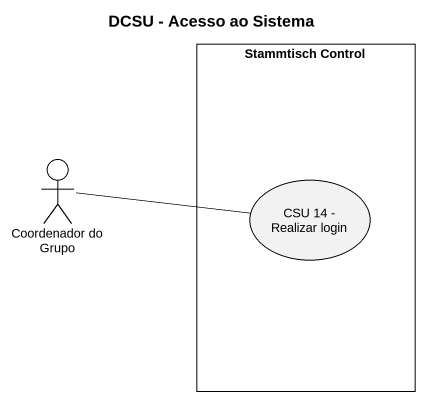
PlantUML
@startuml
title DCSU - Acesso ao Sistema
rectangle "Stammtisch Control" as Stammtisch_Control {
  usecase "CSU 14 - Realizar login" as CSU_14_Realizar_login
}
actor "Coordenador do Grupo" as Coordenador_do_Grupo
Coordenador_do_Grupo -right- CSU_14_Realizar_login
@enduml
